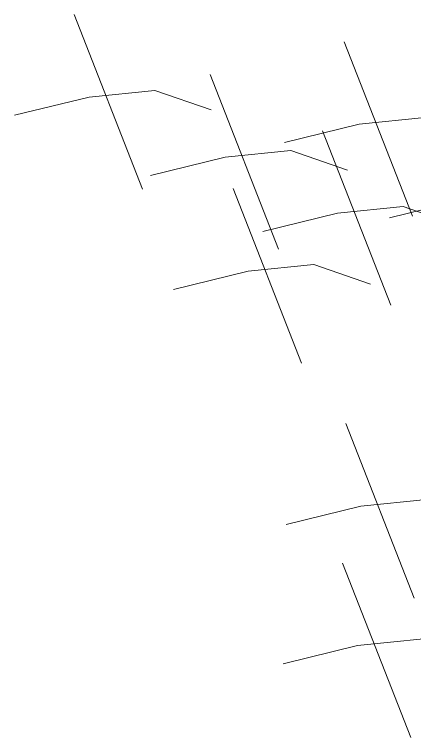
# Model space of a CAD drawing. Header units: millimetres. Extents: x 474016 to 477875, y 2288607 to 2292200.
# Drawn here: x 474445.837 to 474446.828, y 2289032.046 to 2289033.837 of the extents above; entities that cross this region are included whole.
import ezdxf

# ---------------------------------------------------------------- set-up
doc = ezdxf.new("R2010")
doc.units = ezdxf.units.MM
doc.header["$LTSCALE"] = 50
doc.layers.add('EXT', color=3, linetype='Continuous', lineweight=5)

# ---------------------------------------------------------------- blocks, each defined once
blk = doc.blocks.new('Plarbol-031')
for points in [[(-2.275425, -1.37595), (-2.0531, -1.52905)], [(-2.265275, -1.5443), (-2.19095, -1.46235), (-2.1179, -1.40135), (-2.034675, -1.379125)], [(-2.07915, -1.549375), (-2.004825, -1.467425), (-1.93175, -1.40645), (-1.84855, -1.3842)], [(-2.2297, -1.499825), (-2.00735, -1.652925)], [(-2.219525, -1.66815), (-2.1452, -1.586225), (-2.07215, -1.525225), (-1.988925, -1.503)], [(-2.408825, -1.523325), (-2.1865, -1.676425)], [(-2.398675, -1.691675), (-2.32435, -1.609725), (-2.2513, -1.548725), (-2.168075, -1.5265)], [(-2.619725, -1.56145), (-2.3974, -1.714525)], [(-2.609575, -1.729775), (-2.53525, -1.647825), (-2.4622, -1.58685), (-2.378975, -1.564625)], [(-2.2894, -1.64085), (-2.067075, -1.79395)], [(-2.27925, -1.809175), (-2.204925, -1.72725), (-2.131875, -1.66625), (-2.04865, -1.644025)], [(-1.965425, -1.83015), (-1.7431, -1.98325)], [(-1.955275, -1.9985), (-1.88095, -1.91655), (-1.8079, -1.85555), (-1.724675, -1.833325)], [(-1.8568, -1.999125), (-1.634475, -2.152225)], [(-1.84665, -2.167475), (-1.772325, -2.085525), (-1.69925, -2.024525), (-1.61605, -2.0023)]]:
    blk.add_lwpolyline(points)

msp = doc.modelspace()

# ---------------------------------------------------------------- block references
at = {"layer": 'EXT', "xscale": 1.71989999994179, "yscale": 1.71989999994179, "zscale": 1.71989999994179, "rotation": 325.9356466897348}
msp.add_blockref('Plarbol-031', (474451.2212, 2289033.5383), dxfattribs=at)

doc.saveas('drawing.dxf')
